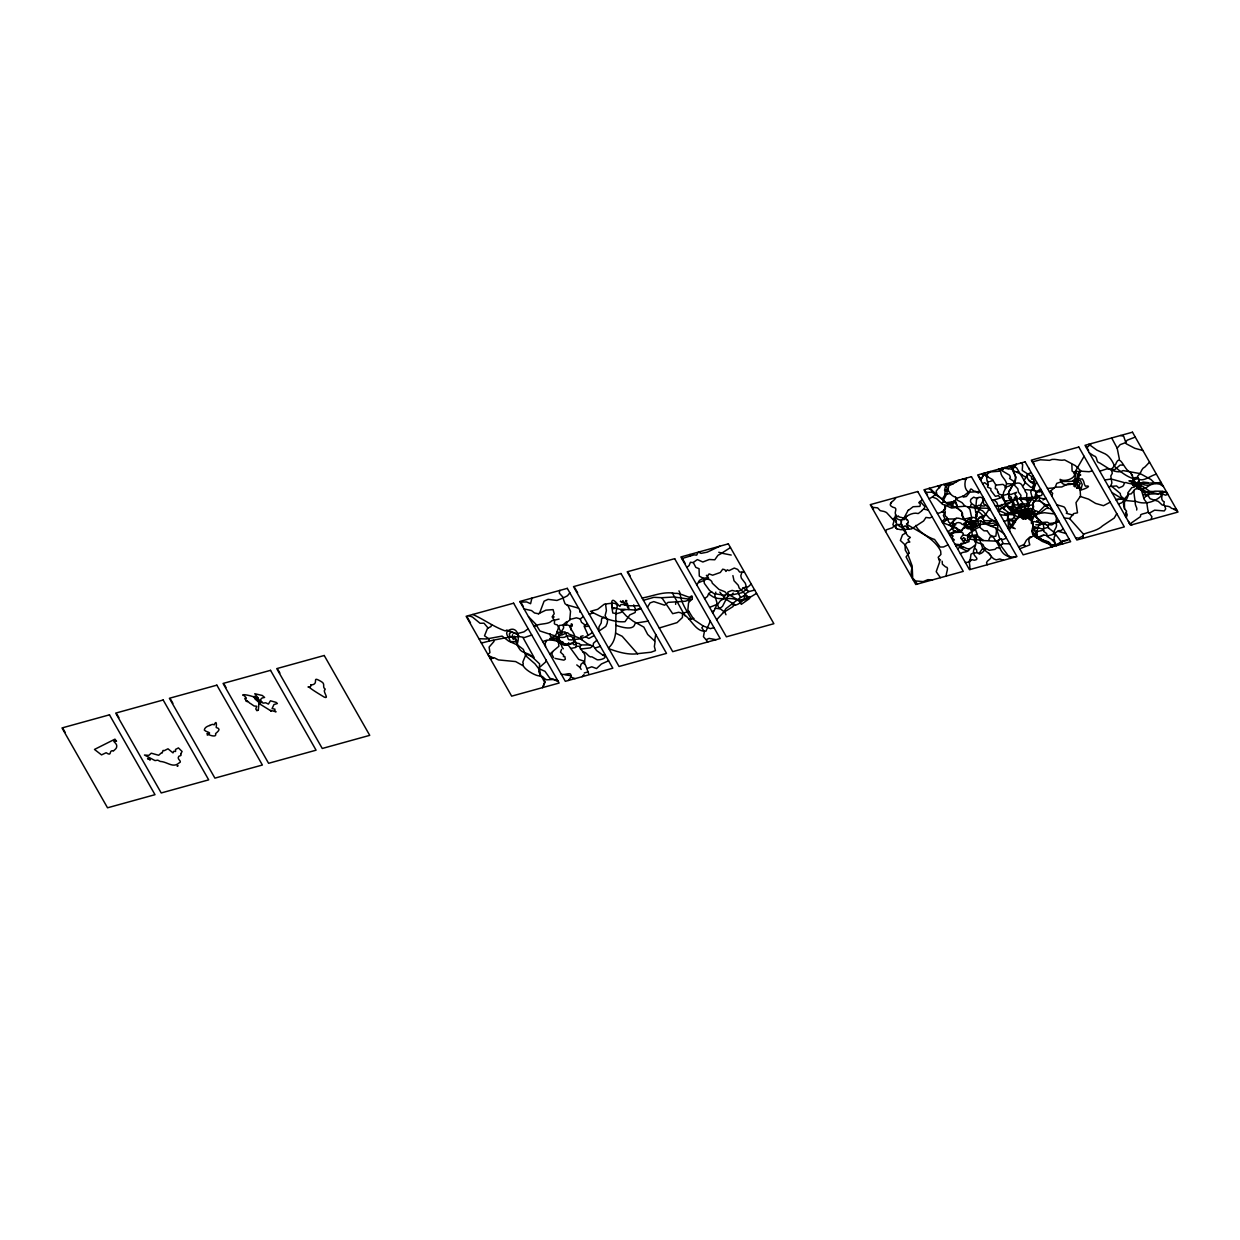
<?xml version="1.0" encoding="UTF-8"?>
<svg xmlns="http://www.w3.org/2000/svg" width="1240" height="1240" viewBox="0 0 1240 1240"><rect width="100%" height="100%" fill="white"/><g stroke="black" fill="none" stroke-linecap="round" stroke-linejoin="round"><path stroke-width="1.5" d="M972.548 526.24C971.695 532.859 968.115 524.303 975.586 526.985C977.446 525.435 973.695 523.668 974.966 521.591C979.274 520.443 973.338 516.491 977.135 514.523L977.027 512.725M1004.757 501.503L1016.335 498.511L1018.149 503.967L1024.813 513.763L1024.488 516.786L1025.062 514.368M723.462 612.544L725.943 608.607L740.497 597.479L737.164 590.689M1008.678 492.094C1011.406 489.025 1011.995 483.957 1015.312 481.818M967.37 526.086L965.123 524.458L962.24 524.427C960.38 521.327 954.32 522.458 955.684 524.892C952.351 526.411 955.343 521.792 951.654 523.001M1149.542 462.148L1144.97 466.953C1141.033 468.379 1141.265 473.804 1137.948 475.726C1136.057 477.881 1141.606 480.035 1137.995 482.143L1137.654 483.786C1142.707 483.29 1140.257 483.709 1140.707 487.444C1138.026 488.235 1138.956 484.592 1138.909 487.15M1064.323 518.025L1069.686 518.553L1073.608 513.624L1077.498 512.802L1075.995 502.65L1080.536 496.078L1080.118 490.002C1083.853 489.846 1093.262 485.072 1085.403 486.173C1083.28 482.964 1084.891 482.686 1082.272 478.935C1076.568 480.423 1079.342 473.866 1080.707 475.029C1080.195 474.021 1077.932 474.843 1080.04 472.502C1082.505 471.401 1071.283 469.96 1075.467 474.532L1074.398 483.135L1077.42 484.453L1076.103 482.933M556.775 632.4L565.083 631.889L568.494 639.623L571.593 639.995C579.126 636.988 570.369 630.4 569.625 625.812L567.037 624.821L562.774 625.425C566.184 628.293 559.193 631.114 561.984 633.841C563.766 636.446 566.122 629.812 569.098 634.152L579.561 638.12L587.341 643.777L593.712 646.536L596.58 650.55L602.609 654.968L605.011 654.503M581.157 669.445L580.15 667.601L581.048 664.253L583.172 662.501L584.458 664.159M1082.505 538.439L1083.527 534.223L1069.515 518.49M1031.432 523.575L1031.401 520.722L1029.2 519.389C1023.264 513.67 1027.727 514.523 1032.099 519.668L1033.323 525.884L1032.409 528.287C1029.324 539.478 1045.289 538.982 1050.854 544.314L1054.403 546.204M980.049 491.831L978.313 493.071L975.632 491.319C972.64 492.079 970.874 485.94 969.897 490.932L963.712 495.907L956.862 498.279L955.188 500.572L957.079 505.238L956.459 507.47L951.669 508.075L948.352 506.618A4.232 3.255 14.3 0 1 946.973 505.827L942.695 504.37L936.634 498.682L932.402 497.039L929.054 498.759M987.102 524.101L980.933 520.986L979.646 526.969L971.602 530.798L972.299 534.936L977.089 542.454C979.321 544.034 983.274 542.702 983.63 546.081L985.459 549.119C982.963 551.8 981.336 555.474 976.949 552.575C969.68 555.086 975.973 546.716 975.834 543.446L974.454 540.578L975.865 540.888M545.91 659.835L545.693 661.928L539.276 667.632L539.632 663.927L532.456 657.169C528.938 652.255 522.009 653.821 519.188 648.536L516.909 644.769L508.741 641.158L502.092 636.105L486.375 638.988L478.904 638.693M908.641 553.567L908.672 552.761M987.071 530.844L983.971 530.798L979.445 527.093M1002.85 498.186L1002.835 498.914C1006.384 503.812 1008.663 512.693 1016.304 512.554L1019.28 511.066L1022.365 511.236L1024.287 513.763L1020.318 515.499L1018.753 512.678M258.044 710.303L256.882 710.675L255.797 709.001L256.757 706.257L254.107 705.979L250.325 703.421A4.216 3.24 14.3 0 1 249.457 702.956C249.55 702.197 241.444 697.609 246.264 698.368C247.085 698.755 243.877 694.601 242.715 695.253C241.567 693.548 251.767 695.888 254.029 697.066C255.238 700.817 260.245 701.546 258.865 704.304M1031.308 519.219L1032.331 518.553L1030.161 514.755L1030.347 511.252L1033.679 506.881L1032.92 503.796L1036.237 498.743L1035.168 495.179L1036.175 492.931C1037.027 489.831 1032.052 491.924 1032.517 488.498L1034.082 482.143L1033.06 475.788M925.443 492.435L931.876 492.14L942.214 499.069L945.004 494.884L944.973 490.808C943.873 484.344 949.654 486.018 952.49 484.127L959.59 479.973M512.399 636.538L512.601 634.725M628.804 609.538L628.882 607.786L627.58 607.771L627.952 605.554C626.262 598.238 625.255 608.561 625.611 604.113C626.402 603.012 623.534 604.485 625.596 604.95C625.58 605.647 620.062 602.702 620.062 606.174C619.349 608.143 608.096 587.931 612.793 612.963L616.466 613.692L620.93 612.482C624.836 606.251 634.663 612.514 640.956 608.546M622.527 601.462C623.968 600.857 625.549 605.011 624.572 603.275M1032.223 490.157C1027.851 490.513 1021.527 487.351 1026.86 493.644L1026.487 500.309L1029.324 505.439M1009.546 508.757L1014.119 511.019L1015.436 513.515L1028.999 509.718L1029.464 514.941L1028.208 517.343L1024.968 517.995L1025.015 517.034L1022.24 515.98L1025.868 517.343M1009.887 531.557L1009.484 529.929L1012.739 522.877L1018.319 516.646M1032.936 505.161L1032.749 508.075L1034.764 510.787L1034.92 514.29L1032.455 519.793M513.36 639.499L512.244 636.43C502.897 638.569 492.528 639.933 483.337 642.615L481.167 642.677M996.867 530.162L997.859 527.605L997.316 522.536L989.427 518.382L982.638 510.787L976.763 508.446L965.03 506.246L956.087 506.912L962.023 512.151L961.946 515.639L964.426 520.335L970.672 523.497M1014.955 481.786L1015.498 476.548M1018.443 513.624L1016.986 512.105L1017.761 512.911M1031.339 472.765C1023.852 473.68 1027.542 482.329 1034.207 483.693L1034.671 484.933M1073.514 486.003L1073.732 485.879M996.247 541.616C1000.091 545.6 1000.199 556.667 1012.615 557.07L1015.777 556.869M1125.269 515.964L1126.571 511.159L1124.541 508.741L1123.456 504.262L1125.455 499.581C1123.285 498.061 1119.921 496.465 1120.293 493.489L1110.839 485.584L1111.877 482.98L1110.807 475.974L1112.327 473.231L1111.241 469.418L1115.597 464.566C1119.736 452.864 1123.347 467.805 1128.88 471.401L1129.919 471.805C1133.221 475.432 1132.818 481.709 1137.654 483.786M959.729 532.208L960.07 531.061C962.643 533.665 953.762 530.999 952.149 533.944L949.933 535.417L951.623 533.293L955.87 531.681C959.837 532.689 957.079 526.985 961.279 531.247L962.938 528.612C968.424 525.946 963.991 527.202 964.271 526.008M962.457 513.034L962.535 514.802M1036.671 531.169L1033.99 531.077C1032.378 526.101 1034.3 516.165 1025.945 514.429M1135.143 501.41L1125.749 500.526L1122.03 498.713L1116.124 499.937M568.462 680.45L570.385 677.877C573.19 669.925 564.944 676.11 561.193 674.048M623.208 600.919L622.682 601.276M969.882 521.513L970.409 520.18L969.029 518.025L963.62 519.235M990.326 471.479L989.226 472.595C988.156 473.835 982.716 476.408 987.893 477.028M964.255 525.884L965.03 525.264M542.826 687.534L545.182 681.736L543.957 679.163A3.565 2.744 14.3 0 0 540.779 675.955L539.261 667.663M258.803 704.677L258.323 710.086M984.173 499.054L980.902 504.401L980.22 508.245L975.787 514.368L976.035 515.84M1020.66 497.953L1020.923 495.287L1018.412 492.125L1017.823 488.793L1014.521 485.259L1015.994 477.446L1011.437 465.636M953.235 527.729L949.39 525.233L953.746 520.397C955.932 515.716 961.326 519.607 964.643 519.7M1036.516 481.849L1033.509 489.661L1036.082 491.071M995.178 505.734C1002.773 505.192 1004.633 511.128 1010.352 513.345L1015.436 513.515M611.677 603.136L612.018 607.368L613.862 608.902M1015.39 476.361L1012.135 469.34M1074.104 484.577L1073.979 484.468M1001.889 468.286L1002.587 469.154M901.527 520.134L901.093 523.202L902.751 528.938L907.959 536.005L910.362 537.4L907.882 539.617L909.85 542.066L907.385 542.314L905.138 544.716L908.486 550.932L908.998 553.273L907.851 554.357L912.221 566.091L911.214 571.935L911.818 577.53M908.393 510.368L913.12 506.726L919.894 506.385L920.405 504.184L918.778 502.68L920.034 501.332L924.932 506.711L923.94 509.16L928.31 510.074M973.943 553.211C972.857 555.985 980.949 559.209 974.252 560.247C966.27 557.519 970.471 563.626 969.804 568.679L970.114 569.486M895.869 497.565C894.613 501.131 885.949 504.107 892.924 507.222C898.566 507.935 894.009 511.779 895.574 514.414C895.73 518.816 893.42 515.933 894.009 521.079L892.877 524.737L896.985 528.875L900.891 529.744L911.416 528.968L923.583 521.017L925.97 517.452L929.752 517.933L932.201 516.894M921.863 510.771L918.406 513.468A3.333 2.573 14.3 0 1 917.74 513.484C912.532 511.764 903.387 517.529 904.688 519.204C902.457 521.42 905.293 515.639 906.688 519.855M570.865 648.458L575.546 647.497C576.212 645.497 581.064 645.792 580.212 648.412L583.885 653.015C586.876 657.665 582.692 661.99 585.761 665.679L588.69 673.661M944.771 505.455C946.105 510.151 941.548 512.802 937.394 513.407M566.726 621.612L562.867 625.038L559.302 625.487L556.977 631.904L559.287 635.577L556.775 637.422L557.628 639.421L563.038 643.25L567.718 644.32L568.741 642.769M728.423 595.82L724.889 591.728L718.968 589.418L712.318 583.218C712.21 579.189 704.878 577.421 704.072 581.312L704.351 583.389L709.559 590.488L713.93 593.604L724.796 595.339L727.601 593.867L727.942 592.023L732.096 590.395C735.754 591.697 741.35 591.868 743.225 587.76L748.325 586.721L751.207 583.962M558.589 636.492L559.907 641.049L558.434 642.243L558.899 646.257L552.792 651.388L551.784 654.1L553.598 657.572M1137.932 477.881L1138.956 480.113L1138.351 482.221L1141.498 483.182L1136.445 483.507M1008.476 529.093L1008.151 520.986L1013.049 518.49L1014.413 516.662L1014.646 512.957M1021.807 499.317L1020.985 500.526M902.549 527.573L902.58 528.442L901.805 527.326M1032.92 482.701L1028.766 480.143M908.238 522.598C908.904 521.916 907.013 518.677 906.812 519.544M904.983 517.204C909.338 514.957 904.441 518.134 902.844 518.025C900.473 516.646 899.775 518.025 898.24 515.886C898.256 517.142 896.815 517.018 895.885 514.957C894.009 519.514 903.402 522.567 905.107 516.941M1080.118 490.002L1079.249 485.46L1080.149 483.615L1078.211 481.926L1077.886 476.873L1079.327 471.525L1080.722 470.766L1075.39 465.651L1064.602 459.916C1060.2 461.017 1056.573 458.862 1052.016 459.436L1049.582 460.35L1040.407 459.776L1032.346 461.946M1009.298 490.854L1013.56 484.096L1006.586 483.6M550.033 633.826C549.94 640.305 556.729 635.95 556.977 631.904M988.652 540.299L990.062 536.982L995.875 536.161L996.51 530.596L995.658 527.868L1003.889 533.634M1137.374 486.282C1136.553 485.429 1134.647 486.591 1132.941 485.228M1139.064 487.274L1145.915 491.505L1158.3 493.83C1168.437 487.305 1157.168 498.821 1164.267 501.844C1162.268 508.881 1168.034 503.936 1171.49 508.322L1176.605 509.609M579.793 610.282L579.948 612.265M980.019 525.76L978.902 524.768L985.32 523.869L990.93 526.21L996.883 524.536L997.394 522.257M704.583 598.579L707.42 596.533L708.769 593.371L711.667 591.868M952.816 527.418L949.282 531.03L947.515 531.154M988.916 507.377L983.723 504.045L982.623 498.217C979.274 495.427 977.229 499.674 973.695 497.147L970.935 499.255C967.649 505.517 983.646 506.587 969.851 507.424M550.591 639.36L557.349 638.925C558.31 635.268 563.564 639.344 566.2 636.136C570.493 635.438 572.71 636.663 574.538 640.259L576.445 643.08L579.343 643.591L580.94 645.42M1032.455 504.882L1029.401 505.362L1026.503 510.291L1024.612 509.873L1028.208 501.022L1031.091 498.837L1041.771 495.318L1042.39 492.171M1027.278 514.786C1029.293 511.655 1035.695 513.205 1036.082 517.08L1041.941 522.8L1047.505 525.404L1049.536 524.489C1047.505 522.458 1057.348 523.776 1059.084 521.451M1056.186 545.708L1062.742 541.198L1069.097 539.013M943.547 484.406C948.693 488.033 948.615 495.334 955.621 497.209C955.637 501.255 961.884 500.96 963.449 504.277L965.03 506.246M209.669 725.431C212.877 724.144 212.458 724.144 214.226 724.842C216.039 720.595 216.829 722.548 216.21 727.493C221.402 728.81 218.349 731.15 215.528 733.662C217.697 738.823 204.879 733.755 209.095 733.879M979.832 553.815L978.53 553.536M1050.854 508.71L1046.576 508.229L1039.554 513.375L1044.576 512.725L1054.682 514.027L1050.962 509.377L1051.241 507.687M1027.821 515.096C1029.727 518.986 1025.108 516.197 1027.681 517.452M1036.78 518.025L1036.299 514.662L1033.54 513.716M1026.317 517.979C1027.495 518.925 1023.806 519.994 1025.728 518.553M1042.933 523.048C1046.157 535.168 1038.655 527.248 1034.052 534.874C1032.579 537.881 1028.006 536.781 1028.859 541.26L1029.804 544.871L1019.714 548.778M557.845 680.775L549.816 678.218L544.995 671.321L539.292 668.81L538.687 671.367L539.942 674.219C542.686 680.062 520.103 668.5 523.28 663.431L522.769 662.207L525.837 654.705M1124.541 508.741L1124.37 500.139M1051.303 547.057L1052.946 545.6C1057.782 543.492 1051.598 538.671 1055.302 535.587C1049.986 532.022 1059.316 527.573 1055.705 522.954M1024.101 516.786L1022.969 517.622L1019.637 516.832L1016.443 519.746L1012.212 526.845L1015.204 528.767M963.356 541.415L965.573 539.198L963.604 537.54L962.132 539.942L964.86 542.918L960.891 543.492L961.248 544.407M1022.427 505.192C1019.977 503.874 1016.273 506.06 1013.886 504.153L1012.941 501.115L1019.513 498.248L1035.71 497.085L1037.012 496.387L1036.082 494.993M908.223 522.753C905.185 523.776 908.424 526.597 908.595 529.17C904.177 525.279 906.704 524.939 902.658 527.341M1042.763 540.159L1033.757 534.115L1031.835 530.611M1071.562 484.081L1074.894 483.305M977.058 513.267L975.725 512.275L974.966 507.222M531.774 635.05L523.171 637.949L534.13 657.541L526.706 654.255M942.648 522.629L945.547 520.645L947.159 517.529L945.469 516.181L944.663 513.236L942.338 511.717M1021.233 515.034L1022.644 516.6M247.07 701.639L245.753 700.646L247.303 701.096A2.775 2.139 14.3 0 1 247.488 701.53L247.318 701.468M1004.385 500.449L1003.082 495.473L1003.64 492.156L1006.353 486.886L1008.57 486.266C1013.886 484.065 1020.66 479.896 1022.783 486.948L1024.426 489.226M1009.174 491.149L1008.275 494.264A1.55 1.194 14.3 0 0 1008.895 495.039L1009.035 495.768M1021.667 516.351C1023.031 516.522 1026.038 520.164 1022.798 518.119M1014.816 509.718L1021.837 506.819L1029.045 505.734M932.465 496.837L935.053 494.791M558.961 641.731C552.714 639.778 547.817 639.096 542.732 641.669M1034.889 529.899L1034.532 526.861L1042.608 529.077L1048.172 527.202M1137.08 483.957L1134.491 487.01L1131.779 487.63L1127.795 492.869L1128.043 494.807L1123.812 499.689M595.231 647.962L600.377 646.365M975.213 539.788L977.446 534.827L975.493 529.697L969.634 532.921L967.448 538.207L968.146 540.082L969.943 539.059L974.888 540.005M733.181 593.092L731.429 594.999L727.88 595.975L722.501 606.329L719.402 608.763L715.17 608.236L717.278 603.865L714.845 595.541L715.806 592.146M971.462 559.783L969.68 561.984L965.387 562.526M979.383 552.947L982.7 548.375M489.242 640.693L489.211 639.111L484.514 635.81L487.506 628.339L490.978 626.587L491.582 624.836M727.601 593.867L740.001 601.028L749.704 598.424L741.288 604.361L740.156 602.33L740.915 601.214L739.149 600.207L744.496 599.121L744.124 595.743L747.115 596.44L747.984 598.579L756.571 593.356M1019.063 517.049C1021.791 513.933 1026.72 514.135 1019.962 513.236L1019.497 512.492M710.257 621.085L706.04 631.114C693.966 632.555 690.525 614.25 678.621 612.296L672.669 613.676L661.819 597.711L653.868 597.324L643.452 600.315M996.604 520.862L991.07 520.862L989.83 522.443L986.652 523.079M724.796 595.339L724.346 598.439L720.471 600.687L717.867 604.05L709.59 607.368M1040.887 521.591C1042.034 523.931 1046.607 520.738 1048.901 523.017M511.019 632.23L509.284 633.966L510.121 637.096M1035.586 537.044L1042.174 541.369L1049.273 544.128L1051.52 546.948M1116.775 513.624L1114.233 518.041L1102.499 525.884C1097.555 530.782 1088.968 531.867 1083.527 534.223M956.087 546.204L955.994 545.399L957.466 545.585C967.587 546.282 966.441 552.9 975.152 544.98M1012.848 501.239L1002.974 506.989M661.819 597.711L674.064 596.982L690.742 599.4L688.541 602.996L687.859 609.786L693.966 619.721L703.235 626.014L701.84 627.765L704.367 631.702L703.437 636.693L707.9 641.933M1016.428 464.256L1011.639 466.628L1008.601 466.426M1049.443 491.939L1055.209 487.18L1056.744 483.368L1061.843 481.585L1072.244 481.26L1073.855 479.834L1080.536 480.671L1082.256 484.577L1080.846 489.754L1079.141 486.436C1075.421 478.935 1063.393 490.963 1060.091 479.368C1064.897 482.469 1077.095 477.85 1074.119 472.889A2.542 1.953 14.3 0 0 1074.321 472.549L1075.096 471.634L1077.653 474.346L1076.584 479.43L1078.211 481.926M1129.841 523.993L1140.444 516.662L1140.676 514.755C1143.063 513.05 1150.426 513.468 1147.791 509.718L1146.783 502.774L1144.163 499.332L1141.11 489.335M1034.346 513.329L1034.362 514.321M733.538 603.353L732.964 606.608L723.277 612.622L716.643 619.736M516.909 644.769C521.188 633.733 514.91 625.239 507.61 631.114A1.813 1.395 14.3 0 0 507.144 631.346C505.3 635.392 509.051 635.872 510.214 641.468L517.375 641.933L514.538 636.213M970.269 559.317L971.013 554.156L973.338 553.025M898.721 525.419C903.107 524.38 896.566 523.636 896.086 526.271C892.877 525.187 899.047 524.412 895.838 522.428C894.365 521.218 898.798 522.04 894.613 519.436C893.435 519.638 891.359 517.902 894.396 520.211C898.086 519.359 891.979 519.281 896.195 517.096M1033.323 524.318L1032.966 526.892M1036.408 537.711L1044.127 535.044L1047.955 535.773L1052.032 534.735L1058.774 530.627L1061.301 530.503L1063.145 528.566M1037.663 538.114L1051.613 544.995L1052.466 546.747M1136.677 510.028C1137.576 507.796 1135.205 506.168 1135.22 503.192L1135.205 501.782C1134.538 497.596 1134.042 493.969 1133.763 490.389M559.798 590.411L559.287 593.139L563.549 597.804L567.501 595.743L569.857 592.829M952.971 540.718L954.366 539.912L951.84 537.679L953.141 535.975L950.77 534.843M987.273 564.743C984.467 561.038 990.512 560.139 991.225 557.21M1077.359 485.398L1077.762 486.003A7.208 5.549 14.3 0 1 1078.226 486.127C1079.684 487.025 1075.158 486.344 1076.847 488.111M740.435 602.067C732.143 595.061 721.044 601.385 713.015 596.827L708.644 593.96M1034.315 500.759L1032.966 500.247L1030.673 491.8L1034.486 486.948M1036.438 513.453L1035.726 514.321M1021.527 503.765L1028.967 504.2M943.547 499.953L946.523 494.341L949.824 482.654M1027.154 508.85L1026.627 511.841L1025.015 512.136C1024.581 509.935 1028.193 510.291 1029.526 511.314M957.838 549.274L959.543 546.995L961.372 548.158L963.046 547.538L960.488 545.817L960.861 544.577L969.06 541.632L968.812 539.989M983.94 473.231L981.879 478.407L980.019 479.151M1029.014 503.595L1032.083 498.837C1034.889 496.651 1041.166 497.209 1035.896 499.209M1070.74 484.437L1070.167 484.468M989.474 508.632L984.219 516.692L979.523 517.886L976.826 520.428M1010.011 500.077L1010.212 498.775C1006.307 497.938 1010.724 496.543 1008.322 493.907M1026.674 477.307L1025.759 477.571L1027.387 474.285M982.607 476.222L982.39 477.478L979.615 478.454M970.238 506.788L971.23 504.137M1050.094 505.672L1048.56 505.223C1043.879 507.098 1042.747 501.642 1039.755 501.084L1034.331 500.867M574.942 641.499L572.431 643.607L569.052 644.242L574.942 641.499L572.989 639.577M956.102 531.542L952.475 529.573L953.73 526.427L951.995 523.125M953.095 506.044L950.599 507.3M1065.393 540.888L1069.268 539.307M712.783 612.947L715.31 608.468M983.212 540.423L976.577 534.843L969.882 535.788L967.774 537.23M1019.125 498.666L1026.999 499.813L1032.424 497.736M583.389 616.59L580.274 618.915L576.429 617.83L570.772 619.225L567.471 621.845L565.704 625.193M647.435 607.306L650.07 602.904L653.775 601.601L664.625 605.197L668.081 602.361L685.379 601.23L689.239 599.928M941.393 484.995L936.138 491.102L936.743 493.458L935.782 495.489M1009.066 495.923L1011.484 497.395L1009.794 499.736M1036.082 517.08L1040.391 520.754M1091.262 443.594L1086.55 448.043M1028.673 468.085L1029.154 468.937M946.616 503.207L953.885 502.231L952.677 503.642L948.988 504.463M1141.374 483.352L1161.245 482.67M1135.251 437.085L1127.176 440.2L1125.191 442.789L1120.185 444.633L1117.178 448.167L1119.395 459.25M998.603 509.547L998.433 506.168M1040.763 489.304L1035.943 493.52L1039.787 498.124L1044.591 498.976L1045.754 498.061M969.665 549.32C966.704 553.614 963.666 550.761 960.396 553.769M696.803 584.939L699.468 580.382L703.468 578.243L708.428 577.592L706.397 575.391L707.978 575.577L709.048 573.918L712.644 575.189L720.3 572.493L722.718 569.191L724.889 569.718L725.958 571.454L727.229 569.827L728.996 570.632L734.297 568.06L737.676 569.408L739.629 572.043L741.954 572.105L740.807 575.779L741.365 578.181L745.349 583.312L746.929 589.109L741.97 592.736L731.429 594.999M1137.824 484.871L1128.043 483.213C1122.743 480.795 1125.176 485.305 1122.277 486.514L1118.852 487.94L1116.558 485.925L1108.56 486.654M1033.866 533.479L1032.579 534.425M1014.304 505.161C1012.445 506.804 1008.322 508.478 1007.113 505.393M1044.096 530.379L1043.615 531.293L1046.699 533.634L1047.211 536.439L1052.714 540.113L1056.666 545.585M1136.305 485.429L1136.77 487.521L1144.551 492.466C1144.721 494.589 1148.426 496.015 1149.883 494.047L1161.167 493.66L1165.616 495.179L1167.816 494.186M545.569 646.644L545.104 643.312L546.809 640.522M596.874 640.212L593.464 643.235L593.123 645.839L590.287 647.9L580.506 649.062M908.377 553.846L906.084 556.931L912.299 568.757L912.718 578.274L917.429 584.04M982.591 483.678L984.699 482.686L986.978 484.483C990.45 486.436 985.304 479.524 987.118 477.168M1009.701 524.039C1007.888 520.537 1007.5 517.762 1007.717 514.368M733.693 605.507C740.264 604.515 740.761 601.168 746.124 597.959L750.045 596.548M1036.19 491.939L1040.608 489.041M635.717 622.868L634.896 623.984C633.593 630.478 622.806 627.456 617.861 625.968L615.784 625.208M1043.615 535.277L1041.46 535.664M1051.706 495.907L1052.698 493.427L1050.822 491.35M982.824 498.914L983.18 497.302M1022.721 513.701L1035.989 514.832L1044.359 506.23L1044.607 504.324L1041.507 502.061M1025.062 546.236L1024.101 544.5L1026.348 540.299L1029.944 536.966L1031.354 536.997M257.703 697.5L254.789 693.718L262.306 695.485L264.585 697.438L262.058 698.011L260.416 699.67L261.408 701.654L259.997 701.484A11.842 9.114 14.3 0 0 259.563 701.236C257.765 697.361 257.021 696.074 258.06 699.995C262.911 704.723 248.62 694.369 257.346 698.197M955.157 530.952L951.018 533.169L948.6 533.076M1011.251 465.821L1011.034 467.216L1012.708 468.953M920.312 501.549L922.374 499.658M987.505 524.288L995.984 522.691L996.557 524.365L994.31 525.279M998.107 491.97L999.053 494.125L1003.145 495.364L1009.112 493.923L1010.832 494.543L1016.521 492.327L1014.909 494.558L1016.955 496.775L1016.335 498.511M1079.699 487.258L1079.28 488.328L1076.909 488.219M901.821 527.31C899.589 526.628 899.015 525.822 898.69 525.435M587.404 623.611L584.443 625.906M1137.297 486.157C1137.127 489.041 1138.351 485.94 1138.18 484.499M209.808 725.478C208.041 725.989 204.569 727.229 204.321 730.05C206.367 732.344 210.862 732.081 209.25 733.755M962.271 538.796C956.722 538.951 968.115 533.231 960.644 532.224M570.555 626.975L571.221 630.261M991.07 520.862L984.436 520.63L982.669 518.723L983.847 516.832L982.22 514.879L978.902 511.841L975.725 512.275M557.349 638.925C553.939 641.746 567.548 647.962 568.54 643.979M704.134 580.382L698.818 582.552M1028.146 517.731L1029.03 516.801M1004.354 467.604L1001.966 469.278L999.533 468.937M1004.043 521.296C1009.996 520.924 1005.81 516.011 1009.468 513.841L1011.53 511.81L1024.798 506.06L1019.605 498.201M1018.598 546.825L1024.101 544.5M1003.269 468.829L1002.23 470.844L1009.593 475.214L1010.399 477.276L1009.562 478.454L1013.685 481.306L1014.32 483.91M953.994 525.032L952.754 525M1022.737 517.7C1025.79 522.365 1018.815 515.716 1018.304 513.903M962.224 479.229L965.774 479.43L966.456 478.067M1118.465 504.014L1122.076 502.68L1123.889 499.844M1036.78 535.494L1036.981 534.394C1037.585 527.636 1037.229 522.815 1045.63 523.947M955.218 502.278L953.855 502.355M608.484 647.978C620.605 637.066 613.134 619.535 617.241 606.329C617.024 602.919 613.413 602.981 610.793 603.353L604.361 604.128L597.649 609.336L591.79 610.948L592.767 613.103L589.248 614.234M960.721 544.716L954.94 544.189M655.743 634.477L654.689 640.708M893.808 526.024L892.63 527.667L886.321 529.806L885.608 531.557M991.891 499.983C994.682 499.953 1001.114 498.573 1002.804 495.349M562.712 634.648L559.287 635.577M970.471 526.55L969.851 524.582L971.819 523.513L973.818 525.202C971.587 528.488 965.913 525.931 964.612 527.729L962.829 528.442L961.976 530.751M985.552 522.614L983.087 524.148M963.527 535.014L966.921 535.525L969.68 533.587M985.521 505.176C983.63 507.935 979.678 503.378 977.012 506.246L975.586 505.967M1162.454 491.242L1154.998 491.18A9.718 7.471 14.3 0 1 1151.976 491.505L1149.744 491.35L1142.428 486.189L1140.102 485.77M956.288 518.429L952.692 522.118M1064.509 540.749L1061.285 541.508L1056.79 544.903M1075.065 471.929L1084.085 456.305M1135.205 484.514L1136.367 483.461M956.443 481.678L957.776 480.469M976.33 526.303L978.995 525.078M1016.102 464.349L1012.848 469.262L1004.09 468.271L998.619 471.293L987.986 472.114M1076.289 483.073L1078.351 481.229M582.04 676.699L583.994 674.576M1032.734 482.174L1033.959 481.74M691.409 597.231C690.014 598.796 679.768 592.472 674.917 593.386C663.462 591.077 652.751 596.269 642.119 597.99M1040.965 538.191L1039.26 538.749M1052.435 540.532L1054.093 539.803M998.433 511.454L1000.23 509.221L1007.298 505.781M579.576 646.598L581.653 644.939L589.543 644.939M998.51 544.903L1000.804 545.212L1003.036 543.12L1001.13 538.997M921.909 510.446L923.862 508.788M1005.919 503.595L1012.181 501.503M1021.187 505.532L1015.839 507.997L1013.716 504.68M1004.431 534.595L1006.059 537.462M1019.745 504.2L1022.116 503.611M1015.219 465.202L1016.041 464.799M901.434 522.381L901.279 521.188M972.455 521.157C970.223 523.171 965.557 527.465 964.968 523.466C966.193 522.071 967.185 527.264 970.005 528.147M996.991 530.41L999.982 539.307L997.549 540.95M1141.42 483.29C1147.031 487.893 1154.44 482.716 1161.105 482.422M970.812 522.877C972.811 522.784 979.461 522.784 976.438 524.257C976.454 523.482 971.912 532.1 972.067 529.015M972.191 522.629L974.284 520.955M528.193 628.773L523.947 631.857L516.646 633.811M946.182 502.758L954.986 501.44L952.894 504.37L952.072 502.836M561.208 632.601L559.225 634.586M1079.048 488.529L1078.893 488.343M719.804 546.204L707.218 552.172L701.034 553.365L698.446 552.11M569.625 625.812L572.384 624.48L571.268 623.767M1018.241 516.429L1019.977 515.747M603.818 617.101L601.648 618.76L601.168 623.038L598.966 626.866L598.889 631.16L605.802 626.417L607.212 623.069L607.615 620.046L605.105 615.614L606.391 610.685L605.632 604.438M985.552 474.904L982.793 475.664L982.266 473.696M640.677 608.05L636.538 609.677M740.497 597.479L744.961 595.324L745.364 593.821L748.805 591.589L754.695 590.07M1099.756 471.216L1106.762 468.906L1114.869 469.572L1120.123 465.078L1122.866 465.062M552.575 651.729L549.816 654.085M968.207 526.24C964.054 527.186 967.433 529.433 969.463 528.721C971.013 527.248 969.99 530.86 971.943 530.441M951.638 526.116L952.584 525.279M995.038 518.103L996.107 521.017M1073.918 472.688L1074.971 471.99M932 492.249L932.093 490.575L928.713 488.498M949.143 504.541L946.663 505.409M730.468 547.568L721.866 553.071L718.782 552.281M906.424 523.962C917.585 531.526 933.89 537.462 940.649 551.01L940.928 554.435L938.199 557.287L939.703 561.829L936.2 571.687L940.416 577.685M1038.639 527.667L1032.858 528.349M693.114 562.542L697.376 559.581L702.832 561.999L709.311 559.504L714.783 559.798L717.945 555.303L721.882 553.211L731.212 555.055M998.417 524.039L996.898 524.132M1044.685 504.354L1049.97 505.439M1022.985 485.91L1025.371 482.748L1024.085 480.515L1025.759 477.571M1147.388 494.884L1143.931 498.17M984.932 515.282L979.879 516.909L972.129 526.225M1039.678 513.562L1035.989 514.399M681.798 558.605L694.136 554.854L696.632 555.117L697.717 553.164M1092.362 470.812L1089.108 471.743L1080.8 471.169M1071.856 483.802L1068.554 483.569L1061.765 486.964L1055.209 487.18M487.893 654.488L489.939 652.596L489.103 647.079L494.032 641.437L493.381 640.367M1057.007 544.329C1053.411 545.058 1056.341 545.91 1053.582 545.275L1051.83 545.507M594.208 635.546L588.845 638.507L585.714 636.771M1015.173 482.748L1014.087 483.259M713.806 610.808L712.039 611.646M518.041 636.523L511.965 637.5M1126.215 517.638L1127.237 514.894L1126.184 512.151M954.211 501.1L955.188 500.572M901.263 523.683L906.285 532.72L902.472 534.874L900.364 540.47L904.983 544.825L905.309 550.142L907.943 554.606M984.87 520.661L983.18 521.73L983.785 523.001M945.577 520.567L947.98 519.048L954.505 518.956M1010.569 525.466L1009.515 524.071M1122.262 497.705L1120.247 499.131M988.652 507.501L989.691 508.726M1021.481 474.781L1026.147 477.338M971.029 524.086L971.602 526.814M686.805 567.378L689.053 565.642L690.432 562.263L693.361 562.665L695.841 567.393L699.05 568.679L699.283 576.104L702.987 578.119L704.227 580.274M1132.941 485.026L1132.12 483.646L1133.639 483.337L1133.562 481.957L1131.949 481.678L1133.624 482.143L1133.283 482.949L1128.927 480.841L1132.352 480.887A3.224 2.48 14.3 0 0 1132.74 480.268C1134.74 476.796 1134.104 478.051 1137.467 477.354M1034.346 500.945L1032.657 503.269L1032.905 505.625M952.754 527.372L952.537 528.674M1041.972 491.428L1039.12 492.032M675.754 602.129L675.645 604.376M890.707 503.921L891.281 502.324M559.038 619.101L551.831 620.729C548.499 624.96 539.431 622.868 534.099 626.51M551.846 637.686L549.599 638.678M1000.324 514.771L1007.918 515.468M1029.835 517.995L1028.394 518.274M1005.857 503.642L997.751 506.137M622.279 601.4C622.868 603.756 625.72 602.5 624.557 603.214M1020.133 512.368L1018.799 512.771M941.92 503.486L944.105 500.557M563.549 597.804L556.962 600.455L548.064 599.354L544.096 601.183L539.478 613.382L538.393 613.754L534.502 612.963L531.542 610.576L524.071 608.933M706.568 639.452L709.094 638.399L716.054 639.685M1000.215 548.204L996.867 547.662L994.961 549.382L989.288 550.281L985.072 548.08M570.4 626.758L572.245 626.045L571.935 624.836M177.289 765.995L178.095 765.762A3.565 2.744 14.3 0 0 177.289 765.995M943.981 510.198L945.361 508.911L945.609 505.439M995.72 541.12L982.328 540.516M648.132 621.116L636.089 623.069M1110.234 502.169L1103.491 505.688L1095.587 503.409L1088.612 499.178L1080.319 496.465M1167.011 492.776L1162.795 491.831M1148.023 512.399L1149.232 513.236L1154.641 510.151L1164.283 510.957L1165.709 508.911L1164.871 506.339M1029.262 516.538L1030.998 516.243M1016.614 472.192L1017.451 472.037M1028.688 511.143L1025.526 511.407L1025.991 512.229M975.849 518.072C972.997 516.46 966.394 517.917 967.913 521.947M1104.763 479.989L1111.226 479.012L1124.091 482.561M871.705 507.191L877.61 507.873L880.245 510.679L884.089 511.469A13.206 10.152 14.3 0 1 886.569 512.585L893.823 520.475M1071.871 464.504L1072.089 471.076L1074.646 472.921M953.901 523.915L955.234 523.761M1023.837 513.918L1025.635 513.422M913.167 579.902L914.562 579.514M688.789 611.444L682.511 613.32L682.45 617.505L677.071 622.62L659.231 627.998M1048.776 528.085L1047.862 526.985M693.935 618.419L688.804 618.884M587.047 668.515L591.79 666.794L596.533 668.546L601.431 663.974L608.592 660.781M1006.353 486.886L1002.943 484.39L995.565 485.15L995.302 488.668L997.007 489.164L998.06 492.993M977.709 498.341L976.547 499.271L975.942 506.029M1013.886 504.153L1012.584 504.386M996.309 541.089L997.797 540.966M562.077 642.32L563.208 642.366L561.472 641.437M1140.955 483.042L1143.11 482.096L1148.255 482.639M953.111 483.786L949.127 484.732M1004.648 501.208L1006.43 500.976M989.086 481.756L987.629 481.539M1156.409 474.176C1150.162 475.555 1143.11 482.716 1137.607 478.547L1135.592 479.322C1126.773 477.137 1120.108 471.464 1113.954 465.853L1114.078 465.124C1112.869 461.9 1109.413 456.088 1105.336 453.964L1096.889 450.12L1088.813 444.261M1005.749 503.192L1006.988 505.424L1012.584 508.943M997.038 523.559L996.232 524.706M1011.034 467.216L1008.43 466.472M519.173 636.538C518.072 632.586 510.245 633.097 506.928 630.013L505.223 630.912C493.164 626.619 483.817 619.287 472.75 614.466M1023.512 513.407L1026.565 512.414M969.882 535.788L966.921 535.525M1035.09 536.486L1035.586 535.231M1007.996 506.989L1010.957 508.168M1025.713 512.787L1036.485 510.927L1038.733 512.12M592.472 632.509C587.047 636.384 580.537 639.902 573.624 639.251M973.772 537.54L976.454 537.881M942.183 521.808L944.865 518.646L943.376 515.437L945.345 512.011L944.198 509.532M1166.545 491.97L1162.733 491.428M1002.401 543.663L1009.701 543.849M575.964 644.335L573.996 644.816L572.911 643.048M1032.874 487.305L1030.688 487.227L1025.387 482.593L1016.66 467.899L1014.165 466.612M1006.415 538.067L1003.269 539.478L1000.308 539.013L997.27 540.841L1010.212 558.418M1024.798 506.06L1026.813 506.137M626.557 605.802L639.375 605.755M1115.861 499.457L1118.434 499.178M1033.695 490.017L1032.176 490.079M567.982 644.769L563.72 644.475L560.883 642.754M554.993 658.409L563.875 660.145L565.347 659.184L564.804 656.549L563.409 656.58L563.564 654.984L560.495 652.193L561.534 649.404M945.547 502.107L944.074 502.107L942.214 499.069M1129.532 523.218L1128.819 522.211M988.714 508.276L979.135 508.09L975.524 506.587M1012.894 502.805L1013.716 502.634M1125.455 499.581L1126.649 499.178L1128.788 494.171L1131.237 493.846L1135.329 488.947L1145.109 488.436L1149.713 485.243M990.171 481.399L992.992 480.423M1014.258 511.268L1015.219 511.097L1012.816 509.346M588.287 671.817L584.273 672.979M954.366 502.154L953.73 500.991M1000.23 509.221C995.472 510.973 1003.191 511.515 1004.633 513.174C1010.646 515.499 1017.141 505.3 1023.155 514.135M1077.529 485.817L1076.816 484.453M1143.792 491.939L1146.427 491.908L1149.449 494.388M533.634 625.704L536.548 625.332M969.882 518.025L972.548 517.654M584.458 661.277L578.708 659.432L567.718 644.32M1049.536 524.489C1053.721 526.736 1054.558 519.994 1058.96 521.234M538.393 613.754L545.91 610.158L553.087 609.615L554.234 613.784L552.745 615.753L554.063 617.024L552.11 616.761L554.543 620.961L554.357 623.72M952.955 527.992L956.164 527.667L958.288 532.27M1024.999 514.228L1026.534 514.879M948.12 544.81L943.593 546.964L940.152 547.072L934.557 539.462C928.125 537.54 916.763 530.457 915.941 525.372M583.017 652.054C586.551 651.388 588.365 658.006 591.961 656.843L597.215 659.788C600.082 660.222 609.119 657.882 602.857 654.952M947.468 489.971L945.113 489.692M576.306 642.94L576.244 646.567M742.032 572.245L744.434 572.058M1072.972 515.111L1066.276 513.283L1067.253 512.058C1065.098 510.446 1066.168 506.742 1062.107 506.276L1056.759 504.773M490.451 658.952L493.288 658.006L488.498 655.542M583.048 635.779L580.63 636.492L581.731 639.669M987.474 531.325L989.954 534.936L992.822 536.346L995.798 541.058M1044.793 498.961L1043.072 499.968M520.196 602.113L526.659 601.958L530.581 603.71L531.929 598.114M990.93 526.21L995.658 527.868M970.068 523.094L966.441 521.358M1082.721 536.161L1078.707 538.082L1075.545 537.726M965.96 525.729C960.473 521.296 968.487 524.52 966.13 521.203M1142.924 450.523L1134.802 448.291L1126.215 443.765L1123.688 436.279L1120.542 435.504M939.346 559.163L940.618 560.093M915.538 580.94L923.211 581.607L927.876 579.669L932.573 579.87M1128.4 521.451L1130.012 524.288M1034.113 514.197L1030.843 508.431L1019.637 510.058C1018.676 512.322 1017.374 511.95 1015.699 510.927L1013.049 509.95C1010.29 506.478 1014.924 501.921 1011.112 498.635M983.103 540.454L975.865 539.695M968.146 540.082L966.518 540.904L965.046 540.129M489.676 657.587L494.202 657.727L498.418 659.913L515.654 661.571L522.831 665.601M1008.229 526.659L1013.282 528.038M713.976 627.626L710.474 628.649L703.235 626.014M584.381 626.587L588.876 626.185M1029.355 516.63L1033.912 516.413M1013.995 509.625L1015.312 510.012M691.936 619.008L691.254 618.977C687.068 611.103 680.589 602.191 680.156 593.34L678.962 590.875M1028.316 516.15L1022.659 514.275M567.316 605.011L578.6 608.173M988.311 509.64L990.404 509.981M1033.432 533.448L1034.284 533.525M980.933 520.986L970.083 521.141M1040.918 521.823L1039.244 523.838M949.592 534.796L950.677 534.905M570.803 675.692L565.006 674.808M625.255 609.289L619.969 609.321L613.924 607.662M975.586 526.985L979.337 524.241L975.384 517.902L977.198 516.289L976.515 515.158M580.15 667.601L576.786 664.919M1034.532 526.861L1033.106 526.675M1035.137 479.43L1031.68 479.229L1031.323 476.331L1022.225 470.425L1022.674 464.457L1020.985 463M558.868 637.701L552.172 638.244L553.257 640.336M523.357 637.298L518.46 636.399M1139.126 484.483L1140.691 484.716M945.485 483.864L947.36 484.825M1028.394 499.317L1030.657 499.596M1047.444 488.436L1053.938 487.925M1036.624 520.738L1038.345 521.265M961.093 511.097L956.459 507.47M979.895 491.536L969.773 492.171L966.394 496.465L963.279 497.085L962.968 496.046M1040.608 524.814L1035.819 524.768M1048.451 507.78L1044.995 504.975M1074.413 482.065L1072.662 481.089M1042.701 539.958L1046.886 541.322A4.123 3.177 14.3 0 1 1049.815 543.043L1049.924 544.034M1003.594 508.772L1004.493 509.609M615.923 633.268L622.17 636.275L637.639 653.883M968.084 491.66C964.658 489.32 964.24 483.724 965.774 479.43M947.174 491.319L944.43 490.125M1004.695 467.511L1008.461 468.596M945.004 494.388L950.382 493.52M1111.893 492.512L1122.03 498.713M1038.857 522.49L1034.113 521.56M1023.589 545.089L1024.767 545.972M967.123 551.242L961.372 548.158M1164.19 505.378L1162.128 504.959L1158.268 501.348L1150.147 498.728L1148.271 496.031L1142.862 494.264M1177.411 511.019L1173.846 509.346M1008.291 518.63L1014.196 520.707M1129.888 523.993L1132.136 524.737M1005.795 488.219L1004.974 487.677L1006.616 483.972C1005.609 478.656 1000.913 477.137 1000.665 471.867L998.789 469.139M1004.648 514.212L1012.739 514.771L1019.28 517.173M1001.579 505.021L1002.338 505.285L1001.78 504.479M984.018 498.79L983.149 498.325M555.148 624.34L557.256 624.867L561.085 632.276M967.262 521.281L964.736 519.994L962.318 515.003M956.908 498.573L955.621 497.209M1139.979 485.491L1137.948 484.778M955.25 502.092L956.923 506.075M1037.462 535.122L1035.09 533.339M1027.65 513.964L1026.193 513.236M994.356 500.356L996.743 502.355L997.937 505.579M974.795 526.969L972.935 525.9M749.022 591.495L743.101 587.946M510.058 631.16L517.87 634.322M895.621 527.697L896.985 528.875M735.227 604.981L725.462 598.982L719.82 592.115M608.902 648.706C618.109 652.101 628.696 655.263 638.337 653.589L651.046 652.225L655.433 650.582L654.364 646.552L655.107 641.406L647.699 634.493L643.839 627.115L633.284 621.255L626.417 616.11L620.914 610.126M1089.309 452.879L1093.649 455.746C1098.206 456.397 1095.385 462.536 1099.709 462.954L1110.358 469.635C1114.311 471.246 1119.286 473.075 1123.084 470.58L1140.165 473.603L1150.89 479.477L1155.045 483.492L1159.741 484.158L1163.415 486.468M1032.455 489.35L1033.245 489.831M1077.405 481.771L1074.553 481.895M557.07 636.554L539.88 630.958L535.757 624.092L528.457 616.621M1065.966 533.51L1057.89 531.247M939.688 487.769L937.704 486.018M1015.452 522.381L1010.29 520.443M1014.366 497.752L1015.56 496.697L1016.986 498.217M1010.399 558.357L1008.957 555.876M1002.943 469.2L1002.106 468.441M1014.026 509.686L1013.607 505.827M981.351 517.437L982.669 518.723M974.593 548.22L976.469 549.646L976.949 552.575M1003.47 560.279L999.874 558.976L996.17 559.875C991.287 558.543 991.473 555.055 987.428 552.358L982.762 548.529L979.135 538.052C977.384 535.014 968.595 536.254 969.634 539.338M558.326 681.597L553.614 679.489L546.639 679.814L539.942 675.878M575.081 678.621L570.601 676.978M942.307 522.009C947.345 525.667 954.257 525.326 958.629 529.682M929.582 488.25L947.159 503.719L955.808 507.361M1001.61 497.565L1002.85 498.387M538.857 668.918L535.014 663.865L525.807 655.836L523.327 649.404L518.15 645.436L513.825 636.957M1002.23 468.178L1003.021 468.674M1013.499 470.75L1021.93 474.548M987.04 474.486L987.784 476.92L992.512 479.57L995.89 485.057M559.55 641.158C561.829 642.568 560.806 646.815 563.301 648.799M1135.081 501.022C1144.412 505.207 1154.564 502.029 1161.043 496.139L1161.105 493.086M950.863 523.822L948.662 522.04L947.562 518.553L946.12 519.56M1031.602 499.379L1030.611 498.263M974.64 523.14L972.516 521.56M1022.365 511.236L1024.473 509.02M468.565 615.614L472.425 617.024L480.05 623.271L483.988 623.193L488.002 627.936M1041.414 501.906L1039.073 500.34L1039.787 498.124M967.448 506.695L969.943 509.454L971.571 517.282M903.743 518.475L908.238 510.121M1111.676 437.953L1117.178 448.167M1062.835 543.864L1054.217 532.425L1048.249 527.79L1047.505 525.404M1011.499 525.869L1009.841 524.582L1009.36 520.955L1007.903 519.452M976.515 539.896L975.027 539.493L975.012 540.454M748.976 597.882L739.179 588.054L738.265 585.264L734.034 580.785L732.902 575.593M1016.149 520.18L1014.18 517.003M1024.938 506.354L1025.697 510.88M984.576 473.06L986.017 474.61M988.916 553.056L990.605 555.536M717.278 603.865L718.596 607.461L724.982 612.482L725.974 614.745M684.961 615.861L672.406 593.092M946.352 576.058C945.64 572.71 949.809 567.021 945.515 566.866L942.385 564.2L942.183 561.24M1039.104 496.062L1037.911 497.085M1076.212 480.004L1075.467 478.594M1020.489 507.377L1017.854 504.029L1017.033 500.03M1086.209 446.369L1088.627 450.616M1032.548 461.203L1034.284 464.24M978.856 476.036L981.119 479.989M925.179 490.87L927.489 494.946M871.488 505.703L873.518 509.284M682.093 558.031L685.178 563.425M628.417 572.849L630.106 575.81M574.74 587.683L577.623 592.767M521.033 602.516L523.435 606.716M467.356 617.365L470.487 622.837M277.962 669.678L279.883 673.041M224.285 684.511L225.99 687.503M170.608 699.345L172.887 703.328M116.917 714.178L118.932 717.712M63.224 728.996L65.131 732.329M1028.006 497.721L1028.658 498.883M1011.375 501.72L1010.646 499.999M633.718 604.903L635.732 609.832M1029.138 511.329L1030.238 513.251M968.084 534.719L969.122 536.718M542.144 677.552L544.608 682.326L542.577 687.611M1041.368 522.505L1042.158 524.055M553.505 639.205L554.048 640.321M1000.199 497.767L998.526 495.659L995.332 496.279L990.791 490.343L990.899 488.575L987.505 487.057L988.172 485.367M1035.198 537.044L1034.64 536.005M590.457 611.258C600.005 616.513 612.979 622.728 625.007 621.705L629.812 614.885L635.159 612.514L635.639 609.46M1132.616 476.021L1130.415 472.3M1045.723 505.92L1045.366 505.021M562.945 598.005L565.006 603.679L568.106 605.911L570.539 611.289L569.734 619.783M588.132 635.236L584.505 627.146L584.521 624.572L581.482 622.294L580.274 618.915M971.199 517.731L971.726 522.164M1055.876 522.582L1056.465 518.01L1055.023 514.631M573.841 639.313L574.027 640.181M689.921 554.466L690.2 555.939M1151.014 519.514L1151.945 516.77L1149.232 513.236M708.49 578.135L708.598 579.018M180.9 753.641L180.963 755.439L178.762 756.354C176.25 759.515 183.195 761.36 179.025 762.988C172.903 768.459 167.508 761.763 160.208 761.422L157.759 760.167L155 760.585L144.445 755.021L148.8 755.393L151.264 753.192L158.674 755.269L161.293 752.959C163.107 754.214 161.851 749.1 164.207 750.681L167.989 748.805L173.011 752.882L173.724 751.3L175.584 751.456L175.507 749.441L178.436 747.906L182.078 751.486L180.9 753.641M150.102 759.794L147.591 758.57L150.102 759.794M254.293 696.957C252.03 696.167 257.222 696.353 254.293 696.957M259.61 703.886L269.483 710.009L276.024 711.853L274.521 710.505L274.986 709.187L272.072 708.552L273.963 704.521L277.404 703.514L276.148 702.382L270.444 700.786L268.413 704.087L265.716 702.786L262.973 703.142L261.95 701.793L259.61 703.886M310.868 684.961C310.496 685.394 311.736 687.72 308.001 686.976A1.829 1.411 14.3 0 1 308.822 686.945C311.953 689.688 318.385 693.548 324.353 697.175C329.856 699.329 321.951 690.82 325.082 689.688L325.128 688.975C321.935 687.379 325.578 683.968 321.827 681.923C309.969 674.793 320.494 684.403 310.868 684.961M903.232 519.173L903.324 518.01L903.232 519.173M1074.894 484.856L1075.421 485.46L1074.909 484.716M116.467 741.21C109.91 739.97 117.506 743.054 116.731 746.464C116.7 748.728 114.638 749.596 113.274 751.13A6.882 5.286 14.3 0 1 112.7 750.712C108.578 750.448 112.329 756.85 106.159 752.726L101.525 754.896L94.473 749.441L114.948 739.164L116.467 741.21M625.952 600.517C624.154 602.656 628.603 600.718 626.029 600.47M692.183 599.245C683.907 606.422 693.61 589.093 692.183 599.245M1134.011 483.399L1135.003 483.43L1134.073 483.321M1075.22 485.987L1074.879 486.901L1075.142 485.925M207.266 733.568C206.77 737.645 209.452 732.732 207.328 733.553M259.269 702.181C259.005 704.444 261.501 701.577 259.269 702.181M1070.787 483.709L1069.996 483.832L1070.787 483.709M903.138 528.628L904.146 529.186L903.138 528.628M621.534 601.896L620.465 601.322L621.534 601.896M270.522 710.721L271.265 711.171L270.522 710.721M109.477 714.829L62 727.942L107.524 807.798L155 794.685L109.477 714.829M163.168 699.995L115.692 713.109L161.216 792.964L208.692 779.851L163.168 699.995M216.861 685.162L169.384 698.275L214.908 778.131L262.384 765.018L216.861 685.162M270.537 670.329L223.06 683.442L268.584 763.298L316.076 750.185L270.537 670.329M324.214 655.495L276.737 668.624L322.26 748.48L369.737 735.351L324.214 655.495M513.608 603.183L466.132 616.296L511.655 696.152L559.132 683.038L513.608 603.183M567.3 588.349L519.808 601.462L565.332 681.318L612.824 668.205L567.3 588.349M620.992 573.515L573.5 586.629L619.039 666.485L666.515 653.371L620.992 573.515M674.668 558.682L627.192 571.795L672.716 651.651L720.192 638.538L674.668 558.682M728.345 543.849L680.869 556.962L726.392 636.818L773.869 623.705L728.345 543.849M917.74 491.521L870.263 504.649L915.787 584.505L963.263 571.376L917.74 491.521M971.432 476.703L923.94 489.815L969.463 569.671L1016.955 556.543L971.432 476.703M1025.124 461.854L977.632 474.982L1023.155 554.838L1070.647 541.71L1025.124 461.854M1078.8 447.036L1031.323 460.149L1076.847 540.005L1124.323 526.892L1078.8 447.036M1132.476 432.202L1085 445.315L1130.524 525.171L1178 512.058L1132.476 432.202"/></g></svg>
